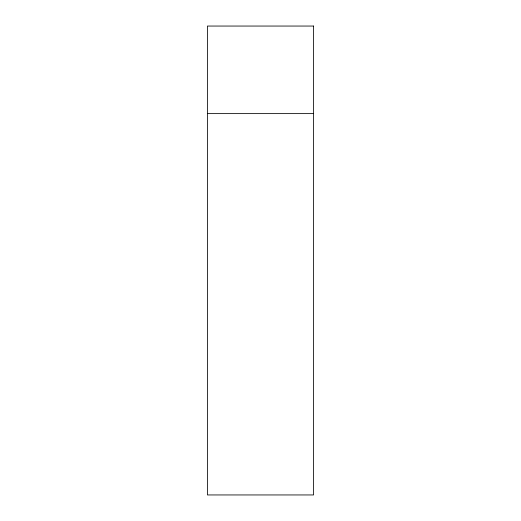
<?xml version="1.0" encoding="UTF-8"?>
<svg xmlns="http://www.w3.org/2000/svg" width="521" height="521" viewBox="0 0 521 521"><rect width="100%" height="100%" fill="white"/><g stroke="black" fill="none" stroke-linecap="round" stroke-linejoin="round"><path stroke-width="0.78" d="M207.43 113.617L313.57 113.617M313.57 26.05L207.43 26.05L207.43 494.95L313.57 494.95L313.57 26.05"/></g></svg>
